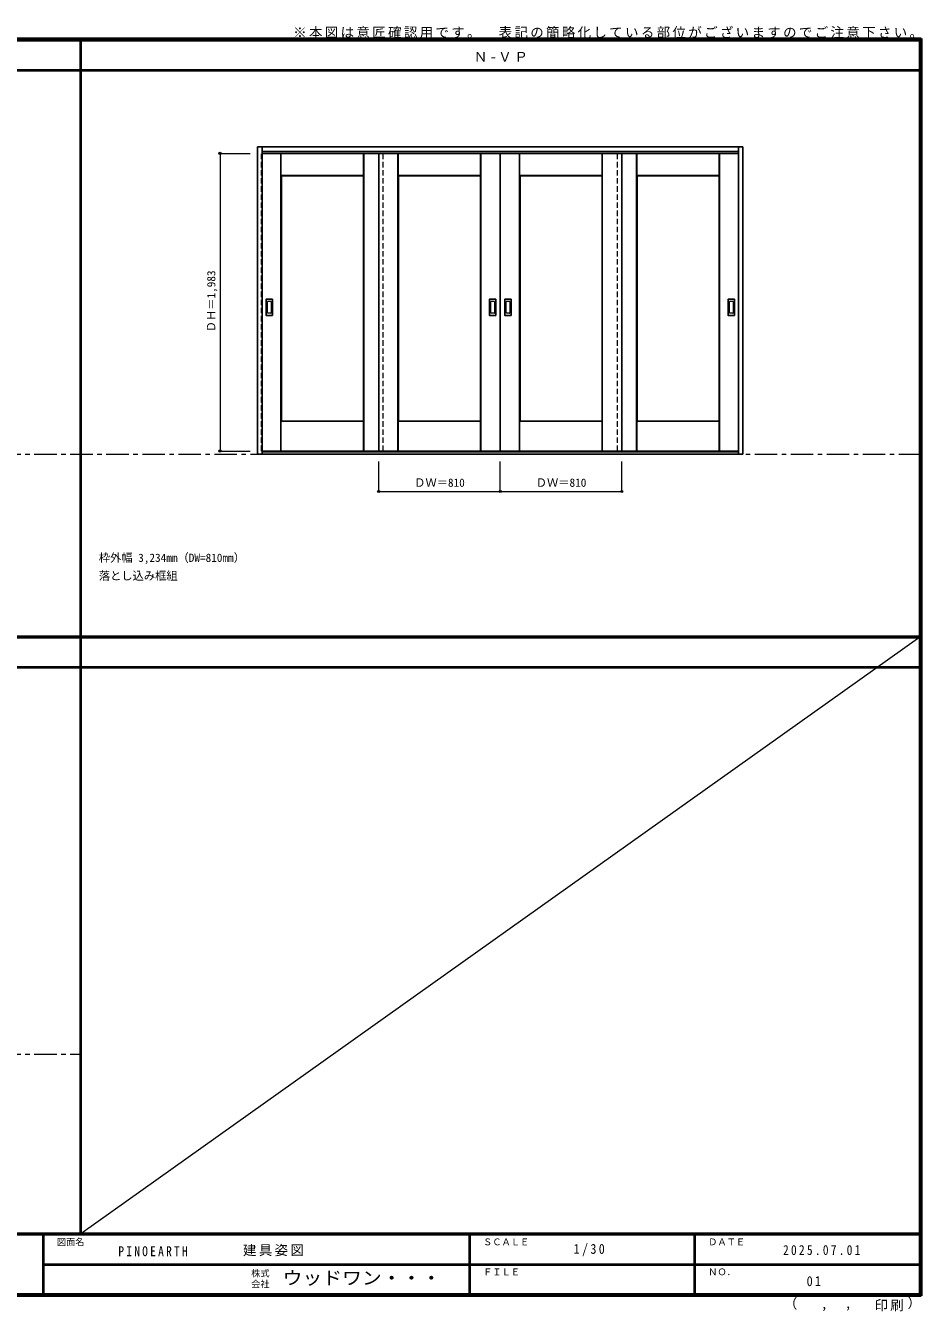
# Model space of a CAD drawing. Units: millimetres, scale not verified. Extents: x -59107 to 5700, y -4307 to 5541.
# Drawn here: x -267 to 5700, y -4307 to 4260 of the extents above; entities that cross this region are included whole.
import ezdxf
from ezdxf.enums import TextEntityAlignment as Align

# ---------------------------------------------------------------- set-up
doc = ezdxf.new("R2010")
doc.units = ezdxf.units.MM
doc.header["$LTSCALE"] = 30
doc.header["$PDMODE"] = 32
doc.header["$PDSIZE"] = 15
doc.linetypes.add('CHAIN1', pattern=[8, 5, -1, 1, -1])
doc.linetypes.add('DASHED1', pattern=[1.8, 1.2, -0.6])
for name, color, linetype, lineweight in [('0-1_通り芯', 7, 'CHAIN1', 18), ('0-2_扉', 3, 'Continuous', 25), ('0-3_仕上げ', 7, 'Continuous', 18), ('0-4_枠', 3, 'Continuous', 25), ('0-6_引手', 7, 'Continuous', 18), ('0-B_寸法', 7, 'Continuous', 9), ('F-0_補助線', 7, 'Continuous', 18), ('F-1_枠', 6, 'Continuous', 40)]:
    doc.layers.add(name, color=color, linetype=linetype, lineweight=lineweight)
doc.layers.add('0-A_文字', color=7, linetype='Continuous')
doc.layers.add('F-A_文字', color=7, linetype='Continuous')
doc.styles.add('ＭＳ ゴシック', font='')
doc.styles.get('ＭＳ ゴシック').set_extended_font_data('MS Gothic')

msp = doc.modelspace()

# ---------------------------------------------------------------- linework, layer by layer
at = {"layer": '0-1_通り芯'}
for p, q in [((-5490, 1406), (5690, 1406)), ((-5490, -2593.25), (100, -2593.25))]:
    msp.add_line(p, q, dxfattribs=at)
at = {"layer": '0-2_扉'}
for p, q in [((1308, 3409), (2895, 3409)), ((2085, 1426), (2085, 3409)), ((2895, 1426), (2895, 3409)), ((4482, 3409), (2895, 3409)), ((3705, 1426), (3705, 3409)), ((1308, 1426), (2895, 1426)), ((4482, 1426), (2895, 1426))]:
    msp.add_line(p, q, dxfattribs=at)
at = {"layer": '0-2_扉', "color": 4, "linetype": 'DASHED1', "lineweight": 9}
for p, q in [((2115, 1426), (2115, 3409)), ((3675, 1426), (3675, 3409))]:
    msp.add_line(p, q, dxfattribs=at)
for points in [[(1308, 1426), (1305, 1426), (1305, 3409), (1308, 3409)], [(4482, 1426), (4485, 1426), (4485, 3409), (4482, 3409)]]:
    msp.add_lwpolyline(points, dxfattribs=at)
at = {"layer": '0-3_仕上げ'}
for p, q in [((1433, 1426), (1433, 3409)), ((1434.5, 3261.5), (1434.5, 3409)), ((1436, 3263), (1436, 3409)), ((1984, 3263), (1984, 3409)), ((1985.5, 3261.5), (1985.5, 3409)), ((1987, 1426), (1987, 3409)), ((2213, 1426), (2213, 3409)), ((2214.5, 3261.5), (2214.5, 3409)), ((2216, 3263), (2216, 3409)), ((2764, 3263), (2764, 3409)), ((2765.5, 3261.5), (2765.5, 3409)), ((2767, 1426), (2767, 3409)), ((3023, 1426), (3023, 3409)), ((3024.5, 3261.5), (3024.5, 3409)), ((3026, 3263), (3026, 3409)), ((3574, 3263), (3574, 3409)), ((3575.5, 3261.5), (3575.5, 3409)), ((3577, 1426), (3577, 3409)), ((3803, 1426), (3803, 3409)), ((3804.5, 3261.5), (3804.5, 3409)), ((3806, 3263), (3806, 3409)), ((4354, 3263), (4354, 3409)), ((4355.5, 3261.5), (4355.5, 3409)), ((4357, 1426), (4357, 3409)), ((1436, 3263), (1434.5, 3261.5)), ((1437, 3259), (1434.5, 3261.5)), ((1984, 3263), (1436, 3263)), ((1985.5, 3261.5), (1983, 3259)), ((1984, 3263), (1985.5, 3261.5)), ((2216, 3263), (2214.5, 3261.5)), ((2217, 3259), (2214.5, 3261.5)), ((2764, 3263), (2216, 3263)), ((2765.5, 3261.5), (2763, 3259)), ((2764, 3263), (2765.5, 3261.5)), ((3026, 3263), (3024.5, 3261.5)), ((3027, 3259), (3024.5, 3261.5)), ((3574, 3263), (3026, 3263)), ((3575.5, 3261.5), (3573, 3259)), ((3574, 3263), (3575.5, 3261.5)), ((3806, 3263), (3804.5, 3261.5)), ((3807, 3259), (3804.5, 3261.5)), ((4354, 3263), (3806, 3263)), ((4355.5, 3261.5), (4353, 3259)), ((4354, 3263), (4355.5, 3261.5)), ((1434.5, 1426), (1434.5, 1623.5)), ((1436, 1426), (1436, 1622)), ((1983, 1626), (1985.5, 1623.5)), ((1984, 1622), (1985.5, 1623.5)), ((1985.5, 1426), (1985.5, 1623.5)), ((2214.5, 1426), (2214.5, 1623.5)), ((2216, 1426), (2216, 1622)), ((2763, 1626), (2765.5, 1623.5)), ((2764, 1622), (2765.5, 1623.5)), ((2765.5, 1426), (2765.5, 1623.5)), ((3024.5, 1426), (3024.5, 1623.5)), ((3026, 1426), (3026, 1622)), ((3573, 1626), (3575.5, 1623.5)), ((3574, 1622), (3575.5, 1623.5)), ((3575.5, 1426), (3575.5, 1623.5)), ((3804.5, 1426), (3804.5, 1623.5)), ((3806, 1426), (3806, 1622)), ((4353, 1626), (4355.5, 1623.5)), ((4354, 1622), (4355.5, 1623.5)), ((4355.5, 1426), (4355.5, 1623.5))]:
    msp.add_line(p, q, dxfattribs=at)
at = {"layer": '0-3_仕上げ', "color": 3, "lineweight": 25}
for p, q in [((1437, 1626), (1437, 3259)), ((1983, 3259), (1437, 3259)), ((1983, 1626), (1983, 3259)), ((2217, 1626), (2217, 3259)), ((2763, 3259), (2217, 3259)), ((2763, 1626), (2763, 3259)), ((3027, 1626), (3027, 3259)), ((3573, 3259), (3027, 3259)), ((3573, 1626), (3573, 3259)), ((3807, 1626), (3807, 3259)), ((4353, 3259), (3807, 3259)), ((4353, 1626), (4353, 3259)), ((1983, 1626), (1437, 1626)), ((2763, 1626), (2217, 1626)), ((3573, 1626), (3027, 1626)), ((4353, 1626), (3807, 1626))]:
    msp.add_line(p, q, dxfattribs=at)
at = {"layer": '0-3_仕上げ'}
for points in [[(1984, 1426), (1984, 1622), (1436, 1622), (1434.5, 1623.5), (1437, 1626)], [(2764, 1426), (2764, 1622), (2216, 1622), (2214.5, 1623.5), (2217, 1626)], [(3574, 1426), (3574, 1622), (3026, 1622), (3024.5, 1623.5), (3027, 1626)], [(4354, 1426), (4354, 1622), (3806, 1622), (3804.5, 1623.5), (3807, 1626)]]:
    msp.add_lwpolyline(points, dxfattribs=at)
at = {"layer": '0-4_枠'}
for p, q in [((1278, 3453), (4512, 3453)), ((1278, 1406), (1278, 3453)), ((1308, 1406), (1308, 3453)), ((4482, 1406), (4482, 3453)), ((4512, 1406), (4512, 3453)), ((1308, 3423), (4482, 3423)), ((4512, 1406), (1278, 1406)), ((4482, 1421), (1308, 1421))]:
    msp.add_line(p, q, dxfattribs=at)
at = {"layer": '0-6_引手', "color": 3, "lineweight": 25}
for p, q in [((1335, 2330), (1335, 2437)), ((1375.5, 2438.5), (1336.5, 2438.5)), ((1377, 2437), (1377, 2330)), ((2823, 2330), (2823, 2437)), ((2863.5, 2438.5), (2824.5, 2438.5)), ((2865, 2437), (2865, 2330)), ((2925, 2330), (2925, 2437)), ((2965.5, 2438.5), (2926.5, 2438.5)), ((2967, 2437), (2967, 2330)), ((4413, 2330), (4413, 2437)), ((4453.5, 2438.5), (4414.5, 2438.5)), ((4455, 2437), (4455, 2330)), ((1375.5, 2328.5), (1336.5, 2328.5)), ((2863.5, 2328.5), (2824.5, 2328.5)), ((2965.5, 2328.5), (2926.5, 2328.5)), ((4453.5, 2328.5), (4414.5, 2328.5))]:
    msp.add_line(p, q, dxfattribs=at)
at = {"layer": '0-6_引手'}
for p, q in [((1343.5, 2346), (1343.5, 2421)), ((1367, 2422.5), (1345, 2422.5)), ((1368.5, 2421), (1368.5, 2346)), ((2831.5, 2346), (2831.5, 2421)), ((2855, 2422.5), (2833, 2422.5)), ((2856.5, 2421), (2856.5, 2346)), ((2933.5, 2346), (2933.5, 2421)), ((2957, 2422.5), (2935, 2422.5)), ((2958.5, 2421), (2958.5, 2346)), ((4421.5, 2346), (4421.5, 2421)), ((4445, 2422.5), (4423, 2422.5)), ((4446.5, 2421), (4446.5, 2346)), ((1367, 2344.5), (1345, 2344.5)), ((2855, 2344.5), (2833, 2344.5)), ((2957, 2344.5), (2935, 2344.5)), ((4445, 2344.5), (4423, 2344.5))]:
    msp.add_line(p, q, dxfattribs=at)
at = {"layer": '0-6_引手', "color": 3, "lineweight": 25}
for centre, start, end in [((1336.5, 2437), 90, 180), ((1375.5, 2437), 0, 90), ((2824.5, 2437), 90, 180), ((2863.5, 2437), 0, 90), ((2926.5, 2437), 90, 180), ((2965.5, 2437), 0, 90), ((4414.5, 2437), 90, 180), ((4453.5, 2437), 0, 90), ((1336.5, 2330), 180, 270), ((1375.5, 2330), 270, 0), ((2824.5, 2330), 180, 270), ((2863.5, 2330), 270, 0), ((2926.5, 2330), 180, 270), ((2965.5, 2330), 270, 0), ((4414.5, 2330), 180, 270), ((4453.5, 2330), 270, 0)]:
    msp.add_arc(centre, 1.5, start, end, dxfattribs=at)
at = {"layer": '0-6_引手'}
for centre, start, end in [((1345, 2421), 90, 180), ((1367, 2421), 0, 90), ((2833, 2421), 90, 180), ((2855, 2421), 0, 90), ((2935, 2421), 90, 180), ((2957, 2421), 0, 90), ((4423, 2421), 90, 180), ((4445, 2421), 0, 90), ((1345, 2346), 180, 270), ((1367, 2346), 270, 0), ((2833, 2346), 180, 270), ((2855, 2346), 270, 0), ((2935, 2346), 180, 270), ((2957, 2346), 270, 0), ((4423, 2346), 180, 270), ((4445, 2346), 270, 0)]:
    msp.add_arc(centre, 1.5, start, end, dxfattribs=at)
at = {"layer": '0-B_寸法', "color": 4}
for p, q in [((1028, 3409), (1228, 3409)), ((1028, 3409), (1028, 1426)), ((1028, 1426), (1228, 1426)), ((2085, 1156), (2085, 1356)), ((2895, 1156), (2895, 1356))]:
    msp.add_line(p, q, dxfattribs=at)
msp.add_lwpolyline([(2085, 1156), (3705, 1156), (3705, 1356)], dxfattribs=at)
at = {"layer": '0-B_寸法'}
for p in [(1028, 3409), (1028, 1426), (2085, 1156), (2895, 1156), (3705, 1156)]:
    msp.add_point(p, dxfattribs=at)
at = {"layer": 'F-0_補助線'}
msp.add_line((5690, 184.5), (100, -3790), dxfattribs=at)
at = {"layer": 'F-1_枠'}
for p, q in [((-6000, 4175), (5700, 4175)), ((-6000, 4170), (5700, 4170)), ((-6000, 4165), (5700, 4165)), ((100, -3790), (100, 4175)), ((5690, 4175), (5690, -4205)), ((5695, 4175), (5695, -4205)), ((5700, 4175), (5700, -4205)), ((-6000, 3965), (5700, 3965)), ((-6000, 190.5), (5700, 190.5)), ((-6000, 187.5), (5700, 187.5)), ((-6000, 184.5), (5700, 184.5)), ((-6000, -15.5), (5700, -15.5)), ((5700, -3790), (-6000, -3790)), ((5700, -3795), (-6000, -3795)), ((-150, -3795), (-150, -4195)), ((2690, -3795), (2690, -4195)), ((4190, -3795), (4190, -4195)), ((-150, -3995), (5690, -3995.01)), ((5700, -4195), (-6000, -4195)), ((5700, -4200), (-6000, -4200)), ((5700, -4205), (-6000, -4205))]:
    msp.add_line(p, q, dxfattribs=at)

# ---------------------------------------------------------------- texts
at = {"layer": '0-A_文字', "style": 'ＭＳ ゴシック'}
for s, p in [('枠外幅 3,234mm（DW=810mm）', (220, 670.5)), ('落とし込み框組', (220, 550.5))]:
    msp.add_text(s, height=54.99, dxfattribs=at).set_placement(p, align=Align.BOTTOM_LEFT)
at = {"layer": '0-A_文字', "char_height": 65.98, "attachment_point": 7, "style": 'ＭＳ ゴシック'}
for s, insert in [('\\T1.17;※本図は意匠確認用です。\u3000表記の簡略化している部位がございますのでご注意下さい。', (1515, 4175)), ('\\T1.2;Ｎ-ＶＰ', (2718.75, 4020))]:
    msp.add_mtext(s, dxfattribs=dict(at, insert=insert))
at = {"layer": '0-B_寸法', "style": 'ＭＳ ゴシック'}
msp.add_text('ＤＨ＝1,983', height=54.99, rotation=90, dxfattribs=at).set_placement((1013, 2217.25), align=Align.BOTTOM_LEFT)
for p in [(2321.25, 1171), (3131.25, 1171)]:
    msp.add_text('ＤＷ＝810', height=54.99, dxfattribs=at).set_placement(p, align=Align.BOTTOM_LEFT)
at = {"layer": 'F-A_文字', "style": 'ＭＳ ゴシック'}
for s, height, p in [('図面名', 43.99, (-60, -3880)), ('ＳＣＡＬＥ', 43.99, (2780, -3880)), ('ＤＡＴＥ', 43.99, (4280, -3880)), ('株式', 43.99, (1235, -4089)), ('ＦＩＬＥ', 43.99, (2780, -4080)), ('ＮＯ．', 43.99, (4280, -4080)), ('会社', 43.99, (1235, -4161)), ('（', 65.98, (4784.03, -4308.31)), (',', 65.98, (5031.28, -4308.31)), (',', 65.98, (5190.2, -4305.53)), ('）', 65.98, (5608.4, -4304.13))]:
    msp.add_text(s, height=height, dxfattribs=at).set_placement(p, align=Align.BOTTOM_LEFT)
at = {"layer": 'F-A_文字', "style": 'ＭＳ ゴシック', "width": 1.1}
msp.add_text('ウッドワン・・・', height=87.98, dxfattribs=at).set_placement((1445, -4155), align=Align.BOTTOM_LEFT)
at = {"layer": 'F-A_文字', "char_height": 65.98, "attachment_point": 7, "style": 'ＭＳ ゴシック'}
for s, insert in [('\\T1.38;\\W0.9;1/30', (3383.75, -3940)), ('\\T1.39;\\W0.85;PINOEARTH', (350, -3940.79)), ('\\T1.17;建具姿図', (1180.42, -3940)), ('\\T1.39;\\W0.85;2025.07.01', (4778.75, -3932.5)), ('\\T1.36;\\W0.9;01', (4936.25, -4140)), ('\\T1.17;印刷', (5388.15, -4306.92))]:
    msp.add_mtext(s, dxfattribs=dict(at, insert=insert))

doc.saveas('drawing.dxf')
